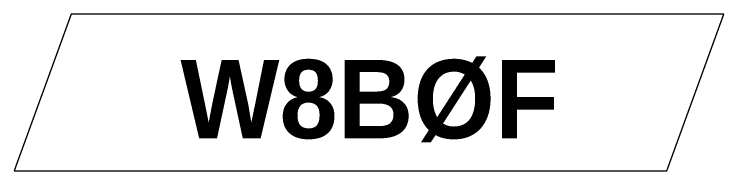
# Model space of a CAD drawing. Header units: inches. Extents: x -4058 to -1781, y 9814 to 12289.
# Drawn here: x -3223.56 to -3196.4, y 10008.92 to 10014.92 of the extents above; entities that cross this region are included whole.
import ezdxf

# ---------------------------------------------------------------- set-up
doc = ezdxf.new("R2010")
doc.units = ezdxf.units.IN
doc.header["$MEASUREMENT"] = 0
doc.layers.add('A-WALL-IDEN', color=211, linetype='Continuous', lineweight=9)
doc.styles.add('Century Gothic_B', font='GOTHICB.TTF', dxfattribs={"height": 3})

# ---------------------------------------------------------------- blocks, each defined once
blk = doc.blocks.new('Wall Tag - Arch Wall-3956453-UNITS PLANS - 3RD FLOOR')
at = {"layer": 'A-WALL-IDEN'}
for p, q in [((-0.35612, 0.09375), (-0.42436, -0.09375)), ((0.42436, 0.09375), (-0.35612, 0.09375)), ((0.35612, -0.09375), (0.42436, 0.09375)), ((-0.42436, -0.09375), (0.35612, -0.09375))]:
    blk.add_line(p, q, dxfattribs=at)

msp = doc.modelspace()

# ---------------------------------------------------------------- block references
at = {"layer": 'A-WALL-IDEN', "xscale": 31.99999999999999, "yscale": 31.99999999999999, "zscale": 31.99999999999999}
msp.add_blockref('Wall Tag - Arch Wall-3956453-UNITS PLANS - 3RD FLOOR', (-3209.98266, 10011.91558), dxfattribs=at)

# ---------------------------------------------------------------- texts
at = {"layer": 'A-WALL-IDEN', "insert": (-3217.19858, 10013.16312), "char_height": 3, "width": 17.372, "attachment_point": 1, "style": 'Century Gothic_B'}
msp.add_mtext('W8BØF', dxfattribs=at)

doc.saveas('drawing.dxf')
